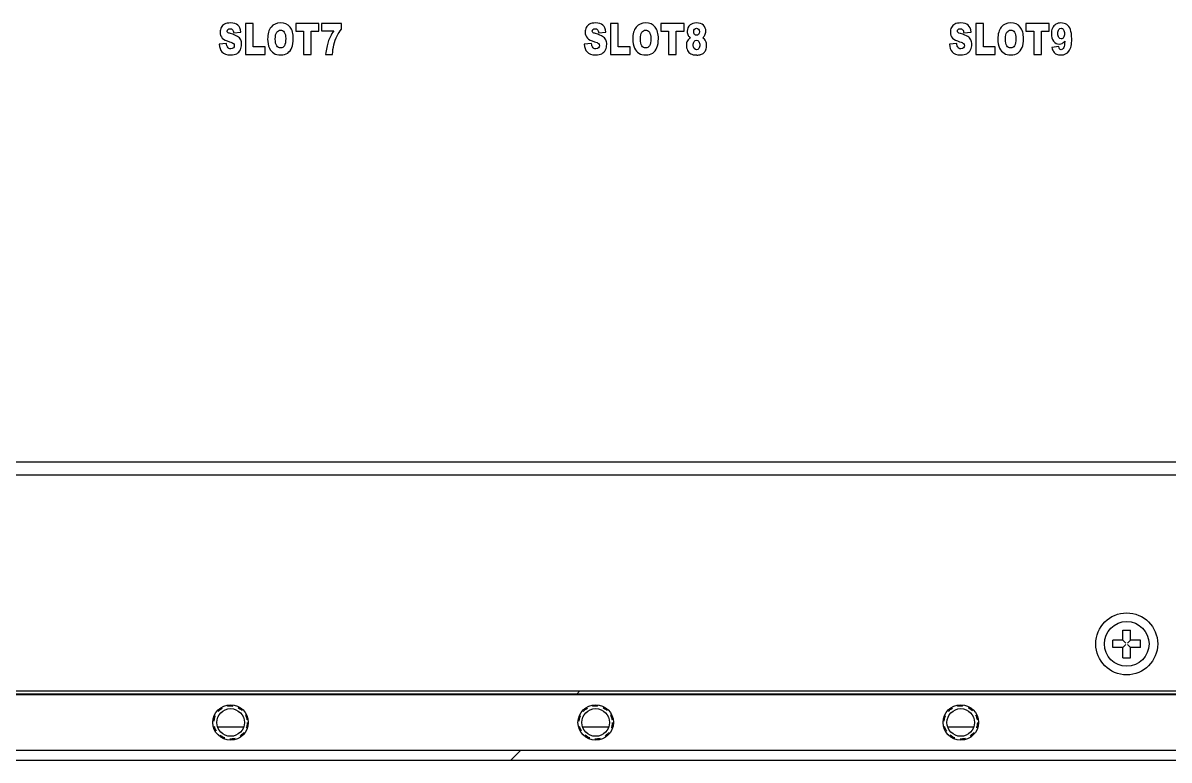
# Model space of a CAD drawing. Header units: inches. Extents: x 18 to 436, y 25 to 155.
# Drawn here: x 231.4 to 335, y 25.4 to 92 of the extents above; entities that cross this region are included whole.
import ezdxf

# ---------------------------------------------------------------- set-up
doc = ezdxf.new("R2010")
doc.units = ezdxf.units.IN
doc.header["$LTSCALE"] = 4.84
doc.header["$MEASUREMENT"] = 0
doc.linetypes.add('HIDDEN', pattern=[0.2, 0.1, -0.1])
for name, color, linetype in [('BSMJ712_4_001_DXF_HIDDEN_LINE', 7, 'CONTINUOUS'), ('BSMJ712_4_00DXF_CONTINUOUS_LINE', 7, 'CONTINUOUS'), ('BSMJ712_4_01DXF_CONTINUOUS_LINE', 7, 'CONTINUOUS'), ('GBT819_2-M2_DXF_CONTINUOUS_LINE', 7, 'CONTINUOUS')]:
    doc.layers.add(name, color=color, linetype=linetype)

msp = doc.modelspace()

# ---------------------------------------------------------------- linework, layer by layer
at = {"layer": 'BSMJ712_4_001_DXF_HIDDEN_LINE', "color": 8, "linetype": 'HIDDEN'}
for centre in [(250.22, 28.84), (283.22, 28.84), (316.22, 28.84)]:
    msp.add_circle(centre, 1.5, dxfattribs=at)
at = {"layer": 'BSMJ712_4_00DXF_CONTINUOUS_LINE', "color": 4, "linetype": 'Continuous'}
for p, q in [((250.5, 91.16), (251.15, 91.21)), ((252.26, 91.99), (251.57, 91.99)), ((251.57, 91.99), (251.57, 89.19)), ((252.26, 89.88), (252.26, 91.99)), ((258.21, 91.99), (256.11, 91.99)), ((256.11, 91.99), (256.11, 91.3)), ((256.11, 91.3), (256.81, 91.3)), ((256.81, 91.3), (256.81, 89.19)), ((257.51, 91.3), (258.21, 91.3)), ((257.51, 89.19), (257.51, 91.3)), ((258.21, 91.3), (258.21, 91.99)), ((260.25, 91.99), (258.43, 91.99)), ((258.43, 91.99), (258.43, 91.34)), ((258.43, 91.34), (259.54, 91.34)), ((260.25, 91.47), (260.25, 91.99)), ((283.5, 91.16), (284.15, 91.21)), ((285.26, 91.99), (284.57, 91.99)), ((284.57, 91.99), (284.57, 89.19)), ((285.26, 89.88), (285.26, 91.99)), ((291.21, 91.99), (289.11, 91.99)), ((289.11, 91.99), (289.11, 91.3)), ((289.11, 91.3), (289.81, 91.3)), ((289.81, 91.3), (289.81, 89.19)), ((290.5, 91.3), (291.21, 91.3)), ((290.5, 89.19), (290.5, 91.3)), ((291.21, 91.3), (291.21, 91.99)), ((316.5, 91.16), (317.15, 91.21)), ((318.26, 91.99), (317.57, 91.99)), ((317.57, 91.99), (317.57, 89.19)), ((318.26, 89.88), (318.26, 91.99)), ((324.21, 91.99), (322.11, 91.99)), ((322.11, 91.99), (322.11, 91.3)), ((322.11, 91.3), (322.81, 91.3)), ((322.81, 91.3), (322.81, 89.19)), ((323.51, 91.3), (324.21, 91.3)), ((323.51, 89.19), (323.51, 91.3)), ((324.21, 91.3), (324.21, 91.99)), ((249.85, 90.17), (249.19, 90.12)), ((282.85, 90.17), (282.19, 90.12)), ((315.85, 90.17), (315.19, 90.12)), ((251.57, 89.19), (253.34, 89.19)), ((253.34, 89.88), (252.26, 89.88)), ((253.34, 89.19), (253.34, 89.88)), ((256.81, 89.19), (257.51, 89.19)), ((258.81, 89.19), (259.43, 89.19)), ((284.57, 89.19), (286.34, 89.19)), ((286.34, 89.88), (285.26, 89.88)), ((286.34, 89.19), (286.34, 89.88)), ((289.81, 89.19), (290.5, 89.19)), ((317.57, 89.19), (319.34, 89.19)), ((319.34, 89.88), (318.26, 89.88)), ((319.34, 89.19), (319.34, 89.88)), ((322.81, 89.19), (323.51, 89.19)), ((325.07, 89.92), (324.45, 89.82)), ((138.72, 52.39), (348.72, 52.39)), ((349.22, 51.19), (138.72, 51.19))]:
    msp.add_line(p, q, dxfattribs=at)
at = {"layer": 'BSMJ712_4_00DXF_CONTINUOUS_LINE', "color": 7, "linetype": 'Continuous'}
for p, q in [((20.22, 31.44), (431.22, 31.44)), ((20.52, 31.69), (430.92, 31.69)), ((249.04, 28.44), (251.4, 28.44)), ((282.04, 28.44), (284.4, 28.44)), ((315.04, 28.44), (317.4, 28.44)), ((20.22, 25.44), (431.22, 25.44))]:
    msp.add_line(p, q, dxfattribs=at)
at = {"layer": 'BSMJ712_4_00DXF_CONTINUOUS_LINE', "color": 2, "linetype": 'Continuous'}
for p, q in [((281.45, 31.34), (281.8, 31.69)), ((275.55, 25.44), (276.45, 26.34))]:
    msp.add_line(p, q, dxfattribs=at)
at = {"layer": 'BSMJ712_4_00DXF_CONTINUOUS_LINE', "color": 7, "linetype": 'Continuous'}
for centre, radius in [((331.22, 35.94), 2.8), ((250.22, 28.84), 1.25), ((283.22, 28.84), 1.25), ((316.22, 28.84), 1.25)]:
    msp.add_circle(centre, radius, dxfattribs=at)
at = {"layer": 'BSMJ712_4_00DXF_CONTINUOUS_LINE', "color": 4, "linetype": 'Continuous'}
msp.add_arc((292.35, 90.53), 1.39, 270.0428, 284.9395, dxfattribs=at)
at = {"layer": 'BSMJ712_4_00DXF_CONTINUOUS_LINE', "color": 7, "linetype": 'Continuous'}
for centre, start, end in [((249.21, 30.06), 263.5989, 269.9978), ((251.23, 30.06), 270.0022, 276.4011), ((282.21, 30.06), 263.5989, 269.9978), ((284.23, 30.06), 270.0022, 276.4011), ((315.21, 30.06), 263.5989, 269.9978), ((317.23, 30.06), 270.0022, 276.4011)]:
    msp.add_arc(centre, 1.62, start, end, dxfattribs=at)
at = {"layer": 'BSMJ712_4_00DXF_CONTINUOUS_LINE', "color": 4, "linetype": 'Continuous'}
for points in [[(249.37, 91.63), (249.31, 91.5), (249.27, 91.37), (249.27, 91.22)], [(249.27, 91.22), (249.27, 91), (249.34, 90.82), (249.47, 90.68)], [(249.68, 91.93), (249.54, 91.86), (249.44, 91.76), (249.37, 91.63)], [(250.23, 92.04), (249.99, 92.04), (249.81, 92), (249.68, 91.93)], [(249.91, 91.3), (249.91, 91.36), (249.93, 91.41), (249.98, 91.46)], [(249.96, 91.18), (249.93, 91.21), (249.91, 91.25), (249.91, 91.3)], [(250.2, 91.08), (250.08, 91.11), (250, 91.14), (249.96, 91.18)], [(249.98, 91.46), (250.02, 91.5), (250.08, 91.52), (250.16, 91.52)], [(250.16, 91.52), (250.26, 91.52), (250.33, 91.49), (250.39, 91.43)], [(250.88, 91.84), (250.73, 91.97), (250.51, 92.04), (250.23, 92.04)], [(250.39, 91.43), (250.44, 91.38), (250.48, 91.29), (250.5, 91.16)], [(251.15, 91.21), (251.12, 91.5), (251.03, 91.71), (250.88, 91.84)], [(253.88, 91.66), (253.67, 91.4), (253.57, 91.05), (253.57, 90.59)], [(254.73, 92.04), (254.36, 92.04), (254.08, 91.91), (253.88, 91.66)], [(254.26, 90.59), (254.26, 90.87), (254.3, 91.08), (254.39, 91.2)], [(254.39, 91.2), (254.47, 91.32), (254.59, 91.39), (254.73, 91.39)], [(255.59, 91.67), (255.39, 91.92), (255.1, 92.04), (254.73, 92.04)], [(254.73, 91.39), (254.87, 91.39), (254.99, 91.33), (255.07, 91.2)], [(255.07, 91.2), (255.16, 91.08), (255.2, 90.89), (255.2, 90.63)], [(255.89, 90.61), (255.89, 91.07), (255.79, 91.42), (255.59, 91.67)], [(259.54, 91.34), (259.31, 90.98), (259.15, 90.65), (259.04, 90.34)], [(259.86, 90.89), (259.96, 91.1), (260.09, 91.29), (260.25, 91.47)], [(282.37, 91.63), (282.31, 91.5), (282.27, 91.37), (282.27, 91.22)], [(282.27, 91.22), (282.27, 91), (282.34, 90.82), (282.47, 90.68)], [(282.67, 91.93), (282.54, 91.86), (282.44, 91.76), (282.37, 91.63)], [(283.23, 92.04), (282.99, 92.04), (282.81, 92), (282.67, 91.93)], [(282.91, 91.3), (282.91, 91.36), (282.93, 91.41), (282.97, 91.46)], [(282.96, 91.18), (282.93, 91.21), (282.91, 91.25), (282.91, 91.3)], [(283.2, 91.08), (283.07, 91.11), (283, 91.14), (282.96, 91.18)], [(282.97, 91.46), (283.01, 91.5), (283.08, 91.52), (283.16, 91.52)], [(283.16, 91.52), (283.25, 91.52), (283.33, 91.49), (283.39, 91.43)], [(283.88, 91.84), (283.73, 91.97), (283.51, 92.04), (283.23, 92.04)], [(283.39, 91.43), (283.44, 91.38), (283.48, 91.29), (283.5, 91.16)], [(284.15, 91.21), (284.12, 91.5), (284.03, 91.71), (283.88, 91.84)], [(286.88, 91.66), (286.67, 91.4), (286.57, 91.05), (286.57, 90.59)], [(287.73, 92.04), (287.36, 92.04), (287.08, 91.91), (286.88, 91.66)], [(287.26, 90.59), (287.26, 90.87), (287.3, 91.08), (287.39, 91.2)], [(287.39, 91.2), (287.47, 91.32), (287.58, 91.39), (287.72, 91.39)], [(287.72, 91.39), (287.87, 91.39), (287.98, 91.33), (288.07, 91.2)], [(288.59, 91.67), (288.39, 91.92), (288.1, 92.04), (287.73, 92.04)], [(288.07, 91.2), (288.16, 91.08), (288.2, 90.89), (288.2, 90.63)], [(288.89, 90.61), (288.89, 91.07), (288.79, 91.42), (288.59, 91.67)], [(291.76, 91.87), (291.58, 91.72), (291.49, 91.53), (291.49, 91.29)], [(291.49, 91.29), (291.49, 91.15), (291.52, 91.03), (291.58, 90.92)], [(292.3, 92.04), (292.08, 92.04), (291.89, 91.98), (291.76, 91.87)], [(292.08, 91.25), (292.08, 91.34), (292.1, 91.42), (292.15, 91.48)], [(292.15, 91.01), (292.1, 91.07), (292.08, 91.15), (292.08, 91.25)], [(292.15, 91.48), (292.19, 91.54), (292.26, 91.57), (292.33, 91.57)], [(292.96, 91.83), (292.82, 91.97), (292.6, 92.04), (292.3, 92.04)], [(292.33, 91.57), (292.41, 91.57), (292.47, 91.54), (292.51, 91.48)], [(292.51, 91.48), (292.56, 91.42), (292.59, 91.34), (292.59, 91.24)], [(292.59, 91.24), (292.59, 91.15), (292.56, 91.07), (292.52, 91.01)], [(293.18, 91.29), (293.18, 91.5), (293.11, 91.68), (292.96, 91.83)], [(293.09, 90.94), (293.15, 91.04), (293.18, 91.16), (293.18, 91.29)], [(315.37, 91.63), (315.31, 91.5), (315.28, 91.37), (315.28, 91.22)], [(315.28, 91.22), (315.28, 91), (315.34, 90.82), (315.47, 90.68)], [(315.68, 91.93), (315.54, 91.86), (315.44, 91.76), (315.37, 91.63)], [(316.23, 92.04), (315.99, 92.04), (315.81, 92), (315.68, 91.93)], [(315.92, 91.3), (315.92, 91.36), (315.94, 91.41), (315.98, 91.46)], [(315.97, 91.18), (315.93, 91.21), (315.92, 91.25), (315.92, 91.3)], [(316.2, 91.08), (316.08, 91.11), (316, 91.14), (315.97, 91.18)], [(315.98, 91.46), (316.02, 91.5), (316.08, 91.52), (316.16, 91.52)], [(316.16, 91.52), (316.26, 91.52), (316.33, 91.49), (316.39, 91.43)], [(316.88, 91.84), (316.73, 91.97), (316.51, 92.04), (316.23, 92.04)], [(316.39, 91.43), (316.44, 91.38), (316.48, 91.29), (316.5, 91.16)], [(317.15, 91.21), (317.12, 91.5), (317.03, 91.71), (316.88, 91.84)], [(319.88, 91.66), (319.67, 91.4), (319.57, 91.05), (319.57, 90.59)], [(320.73, 92.04), (320.37, 92.04), (320.08, 91.91), (319.88, 91.66)], [(320.26, 90.59), (320.26, 90.87), (320.31, 91.08), (320.39, 91.2)], [(320.39, 91.2), (320.48, 91.32), (320.59, 91.39), (320.73, 91.39)], [(321.59, 91.67), (321.39, 91.92), (321.1, 92.04), (320.73, 92.04)], [(320.73, 91.39), (320.87, 91.39), (320.99, 91.33), (321.07, 91.2)], [(321.07, 91.2), (321.16, 91.08), (321.2, 90.89), (321.2, 90.63)], [(321.89, 90.61), (321.89, 91.07), (321.79, 91.42), (321.59, 91.67)], [(324.51, 91.58), (324.44, 91.42), (324.41, 91.25), (324.41, 91.07)], [(324.8, 91.92), (324.68, 91.84), (324.58, 91.73), (324.51, 91.58)], [(325.27, 92.04), (325.08, 92.04), (324.92, 92), (324.8, 91.92)], [(325, 91.09), (325, 91.25), (325.02, 91.36), (325.08, 91.44)], [(325.08, 91.44), (325.13, 91.52), (325.2, 91.56), (325.28, 91.56)], [(325.8, 91.9), (325.67, 91.99), (325.49, 92.04), (325.27, 92.04)], [(325.28, 91.56), (325.37, 91.56), (325.45, 91.51), (325.51, 91.43)], [(325.51, 91.43), (325.57, 91.34), (325.6, 91.22), (325.6, 91.07)], [(326.13, 91.44), (326.05, 91.65), (325.94, 91.8), (325.8, 91.9)], [(326.25, 90.61), (326.25, 90.95), (326.21, 91.23), (326.13, 91.44)], [(249.47, 90.68), (249.6, 90.54), (249.82, 90.43), (250.12, 90.34)], [(249.94, 89.87), (249.89, 89.93), (249.86, 90.04), (249.85, 90.17)], [(250.12, 90.34), (250.3, 90.29), (250.42, 90.24), (250.47, 90.18)], [(250.85, 90.83), (250.72, 90.91), (250.5, 90.99), (250.2, 91.08)], [(250.47, 90.18), (250.52, 90.12), (250.55, 90.06), (250.55, 89.98)], [(251.13, 90.52), (251.07, 90.64), (250.98, 90.74), (250.85, 90.83)], [(251.22, 90.1), (251.22, 90.26), (251.19, 90.4), (251.13, 90.52)], [(253.57, 90.59), (253.57, 90.26), (253.62, 89.99), (253.73, 89.77)], [(254.39, 89.98), (254.3, 90.1), (254.26, 90.31), (254.26, 90.59)], [(255.2, 90.63), (255.2, 90.31), (255.16, 90.1), (255.08, 89.98)], [(255.76, 89.81), (255.85, 90.02), (255.89, 90.29), (255.89, 90.61)], [(259.04, 90.34), (258.94, 90.03), (258.86, 89.65), (258.81, 89.19)], [(259.55, 90.05), (259.63, 90.36), (259.73, 90.64), (259.86, 90.89)], [(282.47, 90.68), (282.6, 90.54), (282.81, 90.43), (283.12, 90.34)], [(282.93, 89.87), (282.89, 89.93), (282.86, 90.04), (282.85, 90.17)], [(283.12, 90.34), (283.3, 90.29), (283.42, 90.24), (283.47, 90.18)], [(283.85, 90.83), (283.71, 90.91), (283.5, 90.99), (283.2, 91.08)], [(283.47, 90.18), (283.52, 90.12), (283.55, 90.06), (283.55, 89.98)], [(284.13, 90.52), (284.07, 90.64), (283.98, 90.74), (283.85, 90.83)], [(284.22, 90.1), (284.22, 90.26), (284.19, 90.4), (284.13, 90.52)], [(286.57, 90.59), (286.57, 90.26), (286.62, 89.99), (286.72, 89.77)], [(287.39, 89.98), (287.3, 90.1), (287.26, 90.31), (287.26, 90.59)], [(288.2, 90.63), (288.2, 90.31), (288.16, 90.1), (288.08, 89.98)], [(288.76, 89.81), (288.85, 90.02), (288.89, 90.29), (288.89, 90.61)], [(291.51, 90.43), (291.45, 90.32), (291.42, 90.18), (291.42, 90.02)], [(291.8, 90.7), (291.67, 90.64), (291.58, 90.55), (291.51, 90.43)], [(291.58, 90.92), (291.63, 90.84), (291.7, 90.76), (291.8, 90.7)], [(292.04, 90.04), (292.04, 90.17), (292.07, 90.28), (292.13, 90.35)], [(292.13, 90.35), (292.19, 90.43), (292.25, 90.47), (292.33, 90.47)], [(292.34, 90.93), (292.26, 90.93), (292.2, 90.95), (292.15, 91.01)], [(292.33, 90.47), (292.41, 90.47), (292.48, 90.43), (292.54, 90.35)], [(292.52, 91.01), (292.47, 90.95), (292.41, 90.93), (292.34, 90.93)], [(292.54, 90.35), (292.6, 90.27), (292.63, 90.17), (292.63, 90.05)], [(292.89, 90.7), (292.98, 90.78), (293.05, 90.85), (293.09, 90.94)], [(293.16, 90.41), (293.1, 90.53), (293.01, 90.63), (292.89, 90.7)], [(293.25, 90.01), (293.25, 90.16), (293.22, 90.29), (293.16, 90.41)], [(315.47, 90.68), (315.6, 90.54), (315.82, 90.43), (316.12, 90.34)], [(315.94, 89.87), (315.89, 89.93), (315.86, 90.04), (315.85, 90.17)], [(316.12, 90.34), (316.31, 90.29), (316.42, 90.24), (316.47, 90.18)], [(316.85, 90.83), (316.72, 90.91), (316.5, 90.99), (316.2, 91.08)], [(316.47, 90.18), (316.53, 90.12), (316.55, 90.06), (316.55, 89.98)], [(317.13, 90.52), (317.07, 90.64), (316.98, 90.74), (316.85, 90.83)], [(317.22, 90.1), (317.22, 90.26), (317.19, 90.4), (317.13, 90.52)], [(319.57, 90.59), (319.57, 90.26), (319.62, 89.99), (319.73, 89.77)], [(320.39, 89.98), (320.31, 90.1), (320.26, 90.31), (320.26, 90.59)], [(321.2, 90.63), (321.2, 90.31), (321.16, 90.1), (321.08, 89.98)], [(321.76, 89.81), (321.85, 90.02), (321.89, 90.29), (321.89, 90.61)], [(324.41, 91.07), (324.41, 90.8), (324.47, 90.57), (324.61, 90.39)], [(324.61, 90.39), (324.75, 90.21), (324.92, 90.13), (325.12, 90.13)], [(325.08, 90.73), (325.02, 90.81), (325, 90.93), (325, 91.09)], [(325.29, 90.61), (325.21, 90.61), (325.14, 90.65), (325.08, 90.73)], [(325.12, 90.13), (325.22, 90.13), (325.31, 90.15), (325.39, 90.19)], [(325.51, 90.73), (325.45, 90.65), (325.38, 90.61), (325.29, 90.61)], [(325.39, 90.19), (325.47, 90.24), (325.55, 90.31), (325.62, 90.4)], [(325.6, 91.07), (325.6, 90.92), (325.57, 90.81), (325.51, 90.73)], [(325.62, 90.4), (325.6, 90.1), (325.57, 89.9), (325.53, 89.81)], [(326, 89.5), (326.17, 89.73), (326.25, 90.1), (326.25, 90.61)], [(249.19, 90.12), (249.21, 89.84), (249.29, 89.6), (249.44, 89.42)], [(249.44, 89.42), (249.59, 89.24), (249.85, 89.15), (250.23, 89.15)], [(250.24, 89.7), (250.11, 89.7), (250.01, 89.75), (249.94, 89.87)], [(250.23, 89.15), (250.45, 89.15), (250.63, 89.19), (250.77, 89.26)], [(250.47, 89.78), (250.42, 89.72), (250.34, 89.7), (250.24, 89.7)], [(250.55, 89.98), (250.55, 89.91), (250.52, 89.84), (250.47, 89.78)], [(250.77, 89.26), (250.91, 89.34), (251.02, 89.46), (251.1, 89.61)], [(251.1, 89.61), (251.18, 89.76), (251.22, 89.93), (251.22, 90.1)], [(253.73, 89.77), (253.83, 89.56), (253.96, 89.4), (254.13, 89.3)], [(254.13, 89.3), (254.29, 89.2), (254.5, 89.15), (254.76, 89.15)], [(254.73, 89.79), (254.59, 89.79), (254.47, 89.85), (254.39, 89.98)], [(255.08, 89.98), (255, 89.85), (254.88, 89.79), (254.73, 89.79)], [(254.76, 89.15), (255, 89.15), (255.21, 89.2), (255.38, 89.32)], [(255.38, 89.32), (255.54, 89.44), (255.67, 89.6), (255.76, 89.81)], [(259.43, 89.19), (259.45, 89.52), (259.49, 89.81), (259.55, 90.05)], [(282.19, 90.12), (282.21, 89.84), (282.29, 89.6), (282.44, 89.42)], [(282.44, 89.42), (282.58, 89.24), (282.85, 89.15), (283.23, 89.15)], [(283.24, 89.7), (283.11, 89.7), (283.01, 89.75), (282.93, 89.87)], [(283.23, 89.15), (283.45, 89.15), (283.63, 89.19), (283.77, 89.26)], [(283.47, 89.78), (283.41, 89.72), (283.34, 89.7), (283.24, 89.7)], [(283.55, 89.98), (283.55, 89.91), (283.52, 89.84), (283.47, 89.78)], [(283.77, 89.26), (283.91, 89.34), (284.02, 89.46), (284.1, 89.61)], [(284.1, 89.61), (284.18, 89.76), (284.22, 89.93), (284.22, 90.1)], [(286.72, 89.77), (286.83, 89.56), (286.96, 89.4), (287.13, 89.3)], [(287.13, 89.3), (287.29, 89.2), (287.5, 89.15), (287.75, 89.15)], [(287.73, 89.79), (287.59, 89.79), (287.47, 89.85), (287.39, 89.98)], [(288.08, 89.98), (287.99, 89.85), (287.88, 89.79), (287.73, 89.79)], [(287.75, 89.15), (288, 89.15), (288.21, 89.2), (288.38, 89.32)], [(288.38, 89.32), (288.54, 89.44), (288.67, 89.6), (288.76, 89.81)], [(291.42, 90.02), (291.42, 89.85), (291.45, 89.7), (291.52, 89.56)], [(291.52, 89.56), (291.58, 89.42), (291.68, 89.32), (291.81, 89.25)], [(291.81, 89.25), (291.93, 89.18), (292.11, 89.15), (292.35, 89.15)], [(292.13, 89.74), (292.07, 89.82), (292.04, 89.92), (292.04, 90.04)], [(292.34, 89.62), (292.26, 89.62), (292.19, 89.66), (292.13, 89.74)], [(292.54, 89.74), (292.48, 89.66), (292.41, 89.62), (292.34, 89.62)], [(292.63, 90.05), (292.63, 89.92), (292.6, 89.82), (292.54, 89.74)], [(292.71, 89.19), (292.82, 89.22), (292.91, 89.27), (292.99, 89.34)], [(292.99, 89.34), (293.06, 89.4), (293.12, 89.5), (293.18, 89.62)], [(293.18, 89.62), (293.23, 89.74), (293.25, 89.87), (293.25, 90.01)], [(315.19, 90.12), (315.21, 89.84), (315.29, 89.6), (315.44, 89.42)], [(315.44, 89.42), (315.59, 89.24), (315.85, 89.15), (316.23, 89.15)], [(316.24, 89.7), (316.11, 89.7), (316.01, 89.75), (315.94, 89.87)], [(316.23, 89.15), (316.45, 89.15), (316.63, 89.19), (316.77, 89.26)], [(316.47, 89.78), (316.42, 89.72), (316.34, 89.7), (316.24, 89.7)], [(316.55, 89.98), (316.55, 89.91), (316.52, 89.84), (316.47, 89.78)], [(316.77, 89.26), (316.91, 89.34), (317.03, 89.46), (317.1, 89.61)], [(317.1, 89.61), (317.18, 89.76), (317.22, 89.93), (317.22, 90.1)], [(319.73, 89.77), (319.83, 89.56), (319.96, 89.4), (320.13, 89.3)], [(320.13, 89.3), (320.29, 89.2), (320.5, 89.15), (320.76, 89.15)], [(320.73, 89.79), (320.59, 89.79), (320.47, 89.85), (320.39, 89.98)], [(321.08, 89.98), (321, 89.85), (320.88, 89.79), (320.73, 89.79)], [(320.76, 89.15), (321, 89.15), (321.21, 89.2), (321.38, 89.32)], [(321.38, 89.32), (321.54, 89.44), (321.67, 89.6), (321.76, 89.81)], [(324.45, 89.82), (324.49, 89.67), (324.54, 89.55), (324.61, 89.45)], [(324.61, 89.45), (324.68, 89.35), (324.76, 89.27), (324.87, 89.22)], [(324.87, 89.22), (324.97, 89.17), (325.11, 89.15), (325.29, 89.15)], [(325.15, 89.69), (325.11, 89.73), (325.09, 89.81), (325.07, 89.92)], [(325.3, 89.62), (325.24, 89.62), (325.19, 89.64), (325.15, 89.69)], [(325.29, 89.15), (325.59, 89.15), (325.82, 89.26), (326, 89.5)], [(325.53, 89.81), (325.47, 89.69), (325.4, 89.62), (325.3, 89.62)]]:
    msp.add_open_spline(points, degree=3, dxfattribs=at)
at = {"layer": 'BSMJ712_4_01DXF_CONTINUOUS_LINE', "color": 7, "linetype": 'Continuous'}
for p, q in [((431.02, 31.34), (20.42, 31.34)), ((20.42, 26.34), (431.02, 26.34))]:
    msp.add_line(p, q, dxfattribs=at)
for centre in [(250.22, 28.84), (283.22, 28.84), (316.22, 28.84)]:
    msp.add_circle(centre, 1.6, dxfattribs=at)
at = {"layer": 'GBT819_2-M2_DXF_CONTINUOUS_LINE', "color": 7, "linetype": 'Continuous'}
for p, q in [((330.86, 36.28), (329.97, 36.28)), ((329.97, 35.6), (329.97, 36.28)), ((330.87, 36.29), (331.15, 36.01)), ((330.88, 37.19), (331.56, 37.19)), ((330.88, 36.31), (330.88, 37.19)), ((331.57, 36.29), (331.29, 36.01)), ((331.56, 36.31), (331.56, 37.19)), ((332.47, 36.28), (331.59, 36.28)), ((332.47, 35.6), (332.47, 36.28)), ((330.86, 35.6), (329.97, 35.6)), ((330.87, 35.6), (331.15, 35.88)), ((330.88, 34.69), (330.88, 35.58)), ((331.57, 35.6), (331.29, 35.88)), ((331.56, 34.69), (331.56, 35.58)), ((332.47, 35.6), (331.59, 35.6)), ((330.88, 34.69), (331.56, 34.69))]:
    msp.add_line(p, q, dxfattribs=at)
msp.add_circle((331.22, 35.94), 2.02, dxfattribs=at)
for centre, start, end in [((330.86, 36.31), 270, 0), ((331.59, 36.31), 180, 270), ((330.86, 35.58), 0, 90), ((331.59, 35.58), 90, 180)]:
    msp.add_arc(centre, 0.025, start, end, dxfattribs=at)

doc.saveas('drawing.dxf')
